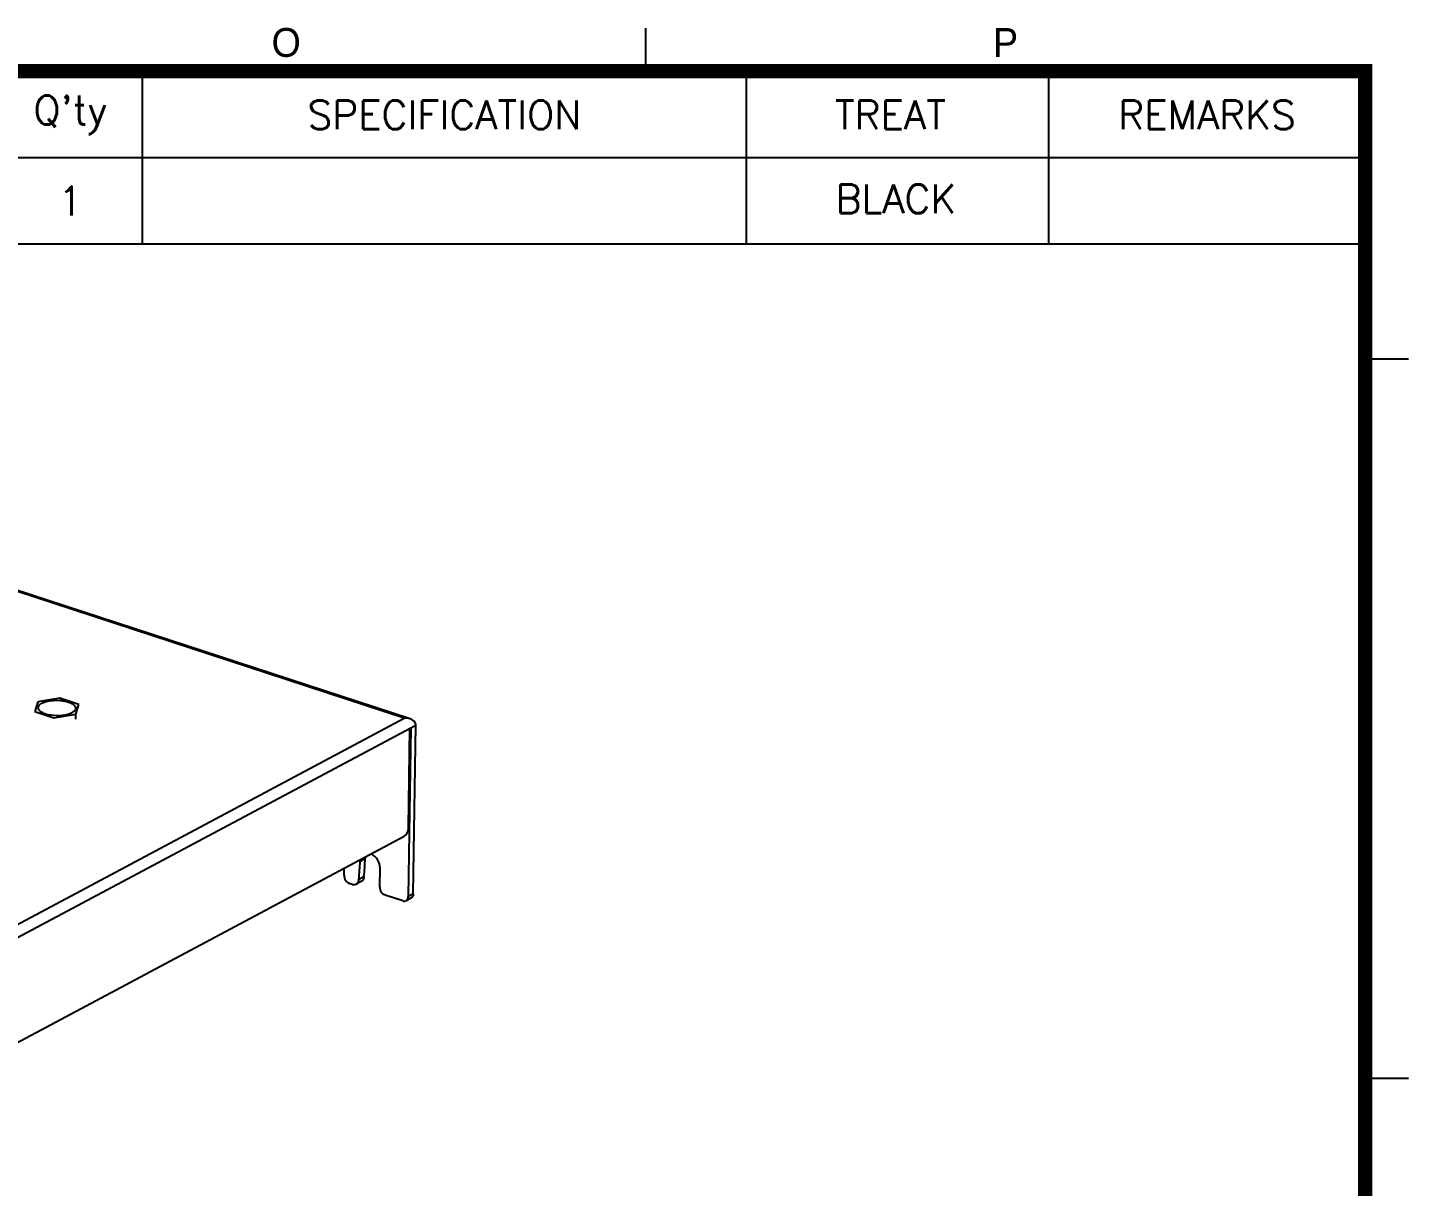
# Model space of a CAD drawing. Extents: x -425 to 6552, y -3049 to 3105.
# Drawn here: x 1311.7 to 1407.7, y -2093 to -2012.5 of the extents above; entities that cross this region are included whole.
import ezdxf
from ezdxf.enums import TextEntityAlignment as Align

# ---------------------------------------------------------------- set-up
doc = ezdxf.new("R2010")
doc.units = 0
doc.layers.get('0').update_dxf_attribs({"linetype": 'CONTINUOUS'})
doc.layers.add('PANEL_TOP250DXF_CONTINUOUS', color=7, linetype='CONTINUOUS')
doc.styles.add('SIM', font='simplex')
doc.styles.get("Standard").update_dxf_attribs({"font": 'gulim.ttc', "width": 0.8, "height": 2})

msp = doc.modelspace()

# ---------------------------------------------------------------- linework, layer by layer
for p, q in [((1354.717, -2015.529), (1354.717, -2012.529)), ((1319.717, -2015.529), (1319.717, -2027.529)), ((1361.717, -2027.529), (1361.717, -2015.529)), ((1382.717, -2027.529), (1382.717, -2015.529)), ((1229.717, -2021.529), (1404.717, -2021.529)), ((1229.717, -2027.529), (1404.717, -2027.529)), ((1407.717, -2035.529), (1404.717, -2035.529)), ((1407.717, -2085.529), (1404.717, -2085.529))]:
    msp.add_line(p, q)
at = {"color": 4, "linetype": 'CONTINUOUS'}
for p, q in [((1312.456, -2059.343), (1312.246, -2060.024)), ((1313.99, -2059.095), (1312.456, -2059.343)), ((1315.313, -2059.528), (1313.99, -2059.095)), ((1315.103, -2060.209), (1315.313, -2059.528)), ((1312.246, -2060.024), (1313.57, -2060.457)), ((1313.57, -2060.457), (1315.103, -2060.209)), ((1315.098, -2060.559), (1315.103, -2060.209))]:
    msp.add_line(p, q, dxfattribs=at)
at = {"const_width": 1}
msp.add_lwpolyline([(1404.717, -2015.529), (604.717, -2015.529), (604.717, -2565.529), (1404.717, -2565.529)], close=True, dxfattribs=at)
at = {"color": 4, "linetype": 'CONTINUOUS'}
msp.add_arc((1313.749, -2062.254), 3.015, 83.74128, 86.30615, dxfattribs=at)
for points, knots in [([(1312.484, -2059.757), (1312.485, -2059.675), (1312.575, -2059.543), (1312.747, -2059.433), (1313.012, -2059.321), (1313.418, -2059.241), (1313.763, -2059.234), (1313.943, -2059.245)], [0, 0, 0, 0, 0.150547, 0.253128, 0.37599, 0.671134, 1, 1, 1, 1]), ([(1314.077, -2059.257), (1314.121, -2059.262), (1314.285, -2059.284), (1314.448, -2059.32), (1314.564, -2059.358)], [0, 0, 0, 0, 0.263765, 1, 1, 1, 1]), ([(1314.564, -2059.358), (1314.638, -2059.382), (1314.771, -2059.435), (1314.937, -2059.539), (1315.048, -2059.657), (1315.076, -2059.752), (1315.075, -2059.795)], [0, 0, 0, 0, 0.32828, 0.60169, 0.819763, 1, 1, 1, 1]), ([(1312.584, -2059.969), (1312.568, -2059.953), (1312.516, -2059.894), (1312.483, -2059.814), (1312.484, -2059.757)], [0, 0, 0, 0, 0.284889, 1, 1, 1, 1]), ([(1312.797, -2060.114), (1312.775, -2060.104), (1312.699, -2060.063), (1312.628, -2060.013), (1312.584, -2059.969)], [0, 0, 0, 0, 0.277589, 1, 1, 1, 1]), ([(1312.995, -2060.194), (1312.977, -2060.188), (1312.91, -2060.165), (1312.844, -2060.137), (1312.797, -2060.114)], [0, 0, 0, 0, 0.262546, 1, 1, 1, 1]), ([(1314.518, -2060.226), (1314.27, -2060.295), (1313.753, -2060.341), (1313.238, -2060.273), (1312.995, -2060.194)], [0, 0, 0, 0, 0.5021, 1, 1, 1, 1]), ([(1314.724, -2060.155), (1314.708, -2060.162), (1314.641, -2060.189), (1314.571, -2060.212), (1314.518, -2060.226)], [0, 0, 0, 0, 0.237347, 1, 1, 1, 1]), ([(1314.887, -2060.068), (1314.875, -2060.076), (1314.823, -2060.109), (1314.767, -2060.137), (1314.724, -2060.155)], [0, 0, 0, 0, 0.233501, 1, 1, 1, 1]), ([(1315.075, -2059.795), (1315.075, -2059.815), (1315.062, -2059.902), (1315.003, -2059.975), (1314.952, -2060.019)], [0, 0, 0, 0, 0.225032, 1, 1, 1, 1])]:
    msp.add_open_spline(points, degree=3, knots=knots, dxfattribs=at)
msp.add_open_spline([(1314.952, -2060.019), (1314.931, -2060.037), (1314.91, -2060.053), (1314.887, -2060.068)], degree=3, dxfattribs=at)
at = {"layer": 'PANEL_TOP250DXF_CONTINUOUS', "color": 7, "linetype": 'CONTINUOUS'}
for p, q in [((1338.323, -2060.533), (1285.305, -2043.182)), ((1337.925, -2060.482), (1285.36, -2043.28)), ((1261.623, -2101.123), (1337.925, -2060.482)), ((1261.725, -2101.983), (1338.724, -2060.971)), ((1338.376, -2061.156), (1338.205, -2072.863)), ((1338.217, -2068.089), (1338.318, -2061.187)), ((1338.553, -2072.678), (1338.724, -2060.971)), ((1262.315, -2108.95), (1337.92, -2068.681)), ((1333.735, -2071.401), (1333.742, -2070.906)), ((1334.863, -2070.415), (1335.212, -2070.229)), ((1336.218, -2072.213), (1336.237, -2070.903)), ((1334.311, -2072.028), (1334.111, -2071.963)), ((1334.939, -2071.827), (1334.59, -2072.013)), ((1335.124, -2071.506), (1334.776, -2071.691)), ((1337.816, -2073.175), (1336.594, -2072.775)), ((1338.397, -2072.976), (1338.048, -2073.162)), ((1338.553, -2072.678), (1338.205, -2072.863))]:
    msp.add_line(p, q, dxfattribs=at)
for centre in [(1272.986, -2066.813), (1273.335, -2066.627)]:
    msp.add_arc(centre, 61.982, 355.48599, 356.66889, dxfattribs=at)
for points in [[(1338.323, -2060.533), (1338.196, -2060.492), (1338.059, -2060.476), (1337.925, -2060.482)], [(1335.227, -2070.114), (1335.219, -2070.152), (1335.214, -2070.19), (1335.212, -2070.229)], [(1334.878, -2070.3), (1334.871, -2070.337), (1334.866, -2070.376), (1334.863, -2070.415)]]:
    msp.add_open_spline(points, degree=3, dxfattribs=at)
for points, knots in [([(1338.724, -2060.971), (1338.725, -2060.919), (1338.701, -2060.814), (1338.572, -2060.643), (1338.425, -2060.566), (1338.323, -2060.533)], [0, 0, 0, 0, 0.244768, 0.49166, 1, 1, 1, 1]), ([(1337.92, -2068.681), (1338.012, -2068.631), (1338.156, -2068.435), (1338.215, -2068.211), (1338.217, -2068.089)], [0, 0, 0, 0, 0.463116, 1, 1, 1, 1]), ([(1336.237, -2070.903), (1336.24, -2070.696), (1336.111, -2070.286), (1335.796, -2069.986), (1335.611, -2069.91)], [0, 0, 0, 0, 0.508562, 1, 1, 1, 1]), ([(1333.735, -2071.401), (1333.733, -2071.521), (1333.811, -2071.759), (1334.001, -2071.927), (1334.111, -2071.963)], [0, 0, 0, 0, 0.512159, 1, 1, 1, 1]), ([(1334.311, -2072.028), (1334.336, -2072.036), (1334.427, -2072.059), (1334.529, -2072.045), (1334.59, -2072.013)], [0, 0, 0, 0, 0.268153, 1, 1, 1, 1]), ([(1334.59, -2072.013), (1334.643, -2071.984), (1334.738, -2071.887), (1334.77, -2071.759), (1334.776, -2071.691)], [0, 0, 0, 0, 0.470546, 1, 1, 1, 1]), ([(1335.124, -2071.506), (1335.119, -2071.573), (1335.086, -2071.701), (1334.992, -2071.799), (1334.939, -2071.827)], [0, 0, 0, 0, 0.529454, 1, 1, 1, 1]), ([(1336.218, -2072.213), (1336.216, -2072.334), (1336.294, -2072.571), (1336.485, -2072.739), (1336.594, -2072.775)], [0, 0, 0, 0, 0.512159, 1, 1, 1, 1]), ([(1338.048, -2073.162), (1338.096, -2073.136), (1338.181, -2073.045), (1338.204, -2072.926), (1338.205, -2072.863)], [0, 0, 0, 0, 0.467026, 1, 1, 1, 1]), ([(1338.553, -2072.678), (1338.552, -2072.74), (1338.529, -2072.859), (1338.445, -2072.951), (1338.397, -2072.976)], [0, 0, 0, 0, 0.532974, 1, 1, 1, 1]), ([(1337.816, -2073.175), (1337.836, -2073.182), (1337.913, -2073.2), (1337.997, -2073.189), (1338.048, -2073.162)], [0, 0, 0, 0, 0.268046, 1, 1, 1, 1])]:
    msp.add_open_spline(points, degree=3, knots=knots, dxfattribs=at)

# ---------------------------------------------------------------- texts
for s, p in [('O', (1329.717, -2013.529)), ('P', (1379.717, -2013.529))]:
    msp.add_text(s, height=2).set_placement(p, align=Align.MIDDLE)
at = {"style": 'SIM'}
for s, p in [("Q'ty", (1314.717, -2018.558)), ('SPECIFICATION', (1340.717, -2018.558)), ('TREAT', (1371.717, -2018.558)), ('REMARKS', (1393.717, -2018.558)), ('1', (1314.717, -2024.558)), ('BLACK', (1372.098, -2024.393))]:
    msp.add_text(s, height=2, dxfattribs=at).set_placement(p, align=Align.MIDDLE)

doc.saveas('drawing.dxf')
